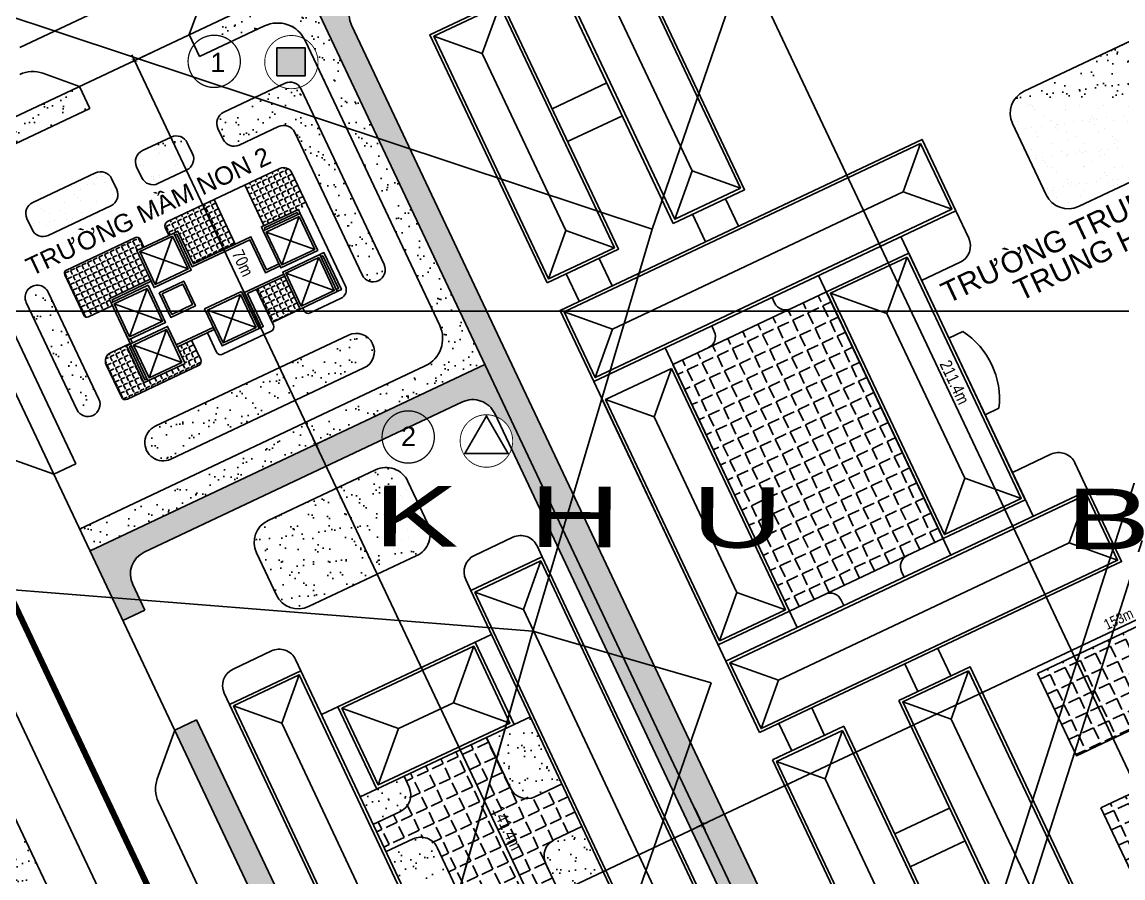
# Model space of a CAD drawing. Extents: x 597165 to 598689, y 1181586 to 1183364.
# Drawn here: x 597781.3 to 597962.8, y 1182460.9 to 1182602 of the extents above; entities that cross this region are included whole.
import ezdxf
from ezdxf.enums import TextEntityAlignment as Align

# ---------------------------------------------------------------- set-up
doc = ezdxf.new("R2010")
doc.units = 0
doc.header["$MEASUREMENT"] = 0
doc.linetypes.add('CENTER', pattern=[2, 1.25, -0.25, 0.25, -0.25])
doc.linetypes.add('DASHED', pattern=[0.75, 0.5, -0.25])
doc.layers.get('0').update_dxf_attribs({"linetype": 'CONTINUOUS'})
doc.layers.get('DEFPOINTS').update_dxf_attribs({"color": 8, "linetype": 'CONTINUOUS'})
for name, color, linetype in [('DIM-T', 7, 'CONTINUOUS'), ('DTEXT', 7, 'CONTINUOUS'), ('HA-CAY-XANH-KO', 3, 'CONTINUOUS'), ('HA-SAN', 41, 'CONTINUOUS'), ('KYHIEU', 1, 'CONTINUOUS'), ('NEN-HT', 8, 'CONTINUOUS'), ('NET-02', 2, 'CONTINUOUS'), ('NET-03', 3, 'CONTINUOUS'), ('NET-04', 4, 'CONTINUOUS'), ('NET-LE-CO', 3, 'CONTINUOUS'), ('NET-LENGOAI', 4, 'CONTINUOUS'), ('NET-LETRONG', 5, 'CONTINUOUS'), ('NET-RANH-DAT', 7, 'CONTINUOUS'), ('NET-TIM', 2, 'CENTER')]:
    doc.layers.add(name, color=color, linetype=linetype)
doc.styles.add('VHEL-C-R', font='VHELVCN.TTF')
doc.styles.add('VHEL-R', font='VHELVEN.TTF')
doc.dimstyles.new('TL1000', dxfattribs={"dimscale": 0, "dimtxt": 2, "dimasz": 0.7, "dimexe": 1, "dimexo": 1, "dimgap": 0.5, "dimtad": 1, "dimdec": 1, "dimzin": 12, "dimtxsty": 'VHEL-C-R', "dimblk1": 'ARCHTICK', "dimblk2": 'ARCHTICK', "dimsah": 1, "dimcen": -0.09, "dimdle": 1, "dimclrd": 256, "dimclre": 256, "dimclrt": 256, "dimazin": 3, "dimtfac": 0.005, "dimtdec": 1, "dimtix": 1, "dimtmove": 0, "dimatfit": 3, "dimtolj": 1, "dimtzin": 0})
pattern_1 = [(25.2825, (597826.2125, 1182564.6069), (0.440428, -0.93247), [0.75, -0.28125]), (295.2825, (597826.2125, 1182564.6069), (-0.93247, -0.440428), [0.75, -0.28125])]
pattern_2 = [(37.26582263, (0, 0), (-0.11023521, 3.854130278), [0, -3.04, 0, -3.4, 0, -3.25]), (7.26582263, (0, 0), (3.562592942, 5.629778284), [0, -1.64, 0, -2.74, 0, -1.05]), (327.26582263, (-2.46, 0.01), (6.228277961, -0.014137947), [0, -1, 0, -3.6, 0, -4.7]), (317.26582263, (-2.46, 0.01), (6.019377384, 1.73076346), [0, -0.5, 0, -2.36, 0, -2.7])]
pattern_3 = [(242.5483, (597971.2955, 1182505.2794), (1.745706, -3.437875), [0, -3.04, 0, -3.4, 0, -3.25]), (212.5483, (597971.2955, 1182505.2794), (-0.816966, -6.61204), [0, -1.64, 0, -2.74, 0, -1.05]), (172.5483, (597973.524, 1182506.321), (-5.637727, -2.6472), [0, -1, 0, -3.6, 0, -4.7]), (162.5483, (597973.524, 1182506.321), (-4.70362, -4.13575), [0, -0.5, 0, -2.36, 0, -2.7])]

# ---------------------------------------------------------------- blocks, each defined once
blk = doc.blocks.new('_ARCHTICK')
at = {"color": 0, "linetype": 'BYBLOCK', "const_width": 0.15}
blk.add_lwpolyline([(-0.5, -0.5), (0.5, 0.5)], dxfattribs=at)
blk = doc.blocks.new('*D1101')
at = {"linetype": 'BYBLOCK'}
for p, q in [((597892.19, 1182472.37), (597893.9, 1182468.75)), ((597827.46, 1182438.48), (597894.37, 1182470.08)), ((597827.08, 1182441.62), (597828.79, 1182438))]:
    blk.add_line(p, q, dxfattribs=at)
at = {"layer": 'DEFPOINTS', "color": 0, "linetype": 'BYBLOCK'}
for p in [(597891.76, 1182473.27), (597893.47, 1182469.66), (597826.66, 1182442.52)]:
    blk.add_point(p, dxfattribs=at)
at = {"linetype": 'BYBLOCK', "xscale": 0.7, "yscale": 0.7, "zscale": 0.7}
for p, rotation in [((597893.47, 1182469.66), 25.28251725433237), ((597828.36, 1182438.91), 205.2825172543324)]:
    blk.add_blockref('_ARCHTICK', p, dxfattribs=dict(at, rotation=rotation))
at = {"linetype": 'BYBLOCK', "insert": (597860.33, 1182455.52), "char_height": 1.75, "attachment_point": 5, "rotation": 25.2825, "style": 'VHEL-C-R'}
blk.add_mtext('\\A1;72m', dxfattribs=at)
blk = doc.blocks.new('*D1100')
at = {"linetype": 'BYBLOCK'}
for p, q in [((598030.53, 1182537.71), (598032.24, 1182534.1)), ((597892.56, 1182469.23), (598032.72, 1182535.43)), ((597892.19, 1182472.37), (597893.9, 1182468.75))]:
    blk.add_line(p, q, dxfattribs=at)
at = {"layer": 'DEFPOINTS', "color": 0, "linetype": 'BYBLOCK'}
for p in [(598030.1, 1182538.62), (598031.81, 1182535), (597891.76, 1182473.27)]:
    blk.add_point(p, dxfattribs=at)
at = {"linetype": 'BYBLOCK', "xscale": 0.7, "yscale": 0.7, "zscale": 0.7}
for p, rotation in [((598031.81, 1182535), 25.28251725433237), ((597893.47, 1182469.66), 205.2825172543324)]:
    blk.add_blockref('_ARCHTICK', p, dxfattribs=dict(at, rotation=rotation))
at = {"linetype": 'BYBLOCK', "insert": (597962.05, 1182503.59), "char_height": 1.75, "attachment_point": 5, "rotation": 25.2825, "style": 'VHEL-C-R'}
blk.add_mtext('\\A1;153m', dxfattribs=at)
blk = doc.blocks.new('*D1099')
at = {"linetype": 'BYBLOCK'}
for p, q in [((597891.24, 1182638.84), (597887.62, 1182637.14)), ((597888.1, 1182638.47), (597979.24, 1182445.49)), ((597981.53, 1182447.68), (597977.91, 1182445.97))]:
    blk.add_line(p, q, dxfattribs=at)
at = {"layer": 'DEFPOINTS', "color": 0, "linetype": 'BYBLOCK'}
for p in [(597892.14, 1182639.27), (597982.43, 1182448.1), (597978.82, 1182446.4)]:
    blk.add_point(p, dxfattribs=at)
at = {"linetype": 'BYBLOCK', "xscale": 0.7, "yscale": 0.7, "zscale": 0.7}
for p, rotation in [((597888.52, 1182637.56), 115.2825175156824), ((597978.82, 1182446.4), 295.2825175156824)]:
    blk.add_blockref('_ARCHTICK', p, dxfattribs=dict(at, rotation=rotation))
at = {"linetype": 'BYBLOCK', "insert": (597935.03, 1182542.62), "char_height": 2, "attachment_point": 5, "rotation": 295.2825, "style": 'VHEL-C-R'}
blk.add_mtext('\\A1;211.4m', dxfattribs=at)
blk = doc.blocks.new('*D1098')
at = {"linetype": 'BYBLOCK'}
for p, q in [((597802.57, 1182596.96), (597798.95, 1182595.26)), ((597799.43, 1182596.59), (597830.18, 1182531.48)), ((597832.46, 1182533.67), (597828.85, 1182531.96))]:
    blk.add_line(p, q, dxfattribs=at)
at = {"layer": 'DEFPOINTS', "color": 0, "linetype": 'BYBLOCK'}
for p in [(597803.47, 1182597.39), (597833.37, 1182534.1), (597829.75, 1182532.39)]:
    blk.add_point(p, dxfattribs=at)
at = {"linetype": 'BYBLOCK', "xscale": 0.7, "yscale": 0.7, "zscale": 0.7}
for p, rotation in [((597799.86, 1182595.68), 115.2825172547005), ((597829.75, 1182532.39), 295.2825172547005)]:
    blk.add_blockref('_ARCHTICK', p, dxfattribs=dict(at, rotation=rotation))
at = {"linetype": 'BYBLOCK', "insert": (597817.68, 1182562.27), "char_height": 2, "attachment_point": 5, "rotation": 295.2825, "style": 'VHEL-C-R'}
blk.add_mtext('\\A1;70m', dxfattribs=at)
blk = doc.blocks.new('*D1097')
at = {"linetype": 'BYBLOCK'}
for p, q in [((597829.32, 1182533.29), (597890.58, 1182403.61)), ((597892.86, 1182405.8), (597889.25, 1182404.09))]:
    blk.add_line(p, q, dxfattribs=at)
at = {"layer": 'DEFPOINTS', "color": 0, "linetype": 'BYBLOCK'}
for p in [(597833.37, 1182534.1), (597893.77, 1182406.22), (597890.15, 1182404.52)]:
    blk.add_point(p, dxfattribs=at)
at = {"linetype": 'BYBLOCK', "xscale": 0.7, "yscale": 0.7, "zscale": 0.7}
for p, rotation in [((597829.75, 1182532.39), 115.2825172547005), ((597890.15, 1182404.52), 295.2825172547005)]:
    blk.add_blockref('_ARCHTICK', p, dxfattribs=dict(at, rotation=rotation))
at = {"linetype": 'BYBLOCK', "insert": (597861.31, 1182469.09), "char_height": 2, "attachment_point": 5, "rotation": 295.2825, "style": 'VHEL-C-R'}
blk.add_mtext('\\A1;141.4m', dxfattribs=at)

msp = doc.modelspace()

# ---------------------------------------------------------------- hatches: boundary and pattern name
at = {"layer": 'HA-CAY-XANH-KO'}
h = msp.add_hatch(dxfattribs=at)
h.set_pattern_fill('AR-SAND', color=256, scale=2, angle=359.765823, style=0)
h.set_pattern_definition(pattern_3)
edge = h.paths.add_edge_path()
edge.add_line((598011.7828, 1182466.3894), (598013.4912, 1182462.7726))
edge.add_line((598013.4912, 1182462.7726), (598037.2823, 1182474.0097))
edge.add_line((598037.2823, 1182474.0097), (598041.7985, 1182481.1451))
edge.add_line((598041.7985, 1182481.1451), (598041.7727, 1182507.7329))
edge.add_line((598041.7727, 1182507.7329), (598041.768, 1182513.9225))
edge.add_line((598041.768, 1182513.9225), (597966.0698, 1182674.1899))
edge.add_line((597966.0698, 1182674.1899), (597918.7677, 1182651.848))
edge.add_line((597918.7677, 1182651.848), (597921.3302, 1182646.4227))
edge.add_line((597921.3302, 1182646.4227), (597959.5901, 1182664.4938))
edge.add_arc((597961.2985, 1182660.877), 4, 25.282517, 115.282517, ccw=False)
edge.add_line((597964.9153, 1182662.5853), (597967.1045, 1182657.9504))
edge.add_arc((597967.727, 1182653.6655), 4.3298, -47.701248, 98.266283, ccw=False)
edge.add_line((597970.641, 1182650.463), (598035.3858, 1182513.3861))
edge.add_arc((598031.7689, 1182511.6778), 4, 0.05553, 25.282517, ccw=False)
edge.add_line((598035.7689, 1182511.6817), (598035.7993, 1182480.2713))
edge.add_arc((598031.7994, 1182480.2674), 4, -64.717482, 0.05553, ccw=False)
edge.add_line((598033.5077, 1182476.6506), (598011.7828, 1182466.3894))
edge = h.paths.add_edge_path()
edge.add_line((597995.4069, 1182454.2309), (597993.6986, 1182457.8478))
edge.add_line((597993.6986, 1182457.8478), (597923.5439, 1182424.712))
edge.add_arc((597921.8355, 1182428.3288), 4, 205.282517, 295.282518, ccw=False)
edge.add_line((597918.2187, 1182426.6205), (597835.6129, 1182601.5126))
edge.add_arc((597839.2297, 1182603.2209), 4, 115.282517, 205.282517, ccw=False)
edge.add_line((597837.5214, 1182606.8377), (597885.1617, 1182629.3394))
edge.add_line((597885.1617, 1182629.3394), (597882.5992, 1182634.7647))
edge.add_line((597882.5992, 1182634.7647), (597827.7252, 1182608.8464))
edge.add_line((597827.7252, 1182608.8464), (597918.0185, 1182417.6785))
edge.add_line((597918.0185, 1182417.6785), (597995.4069, 1182454.2309))
h = msp.add_hatch(dxfattribs=at)
h.set_pattern_fill('AR-SAND', color=256, scale=2, angle=359.765823, style=0)
h.set_pattern_definition(pattern_3)
h.paths.add_polyline_path([(597773.83, 1182554.3668), (597778.2537, 1182554.3668), (597770.0825, 1182571.6669, -0.41421356), (597772.4681, 1182578.3234), (597792.5054, 1182587.7875), (597790.7971, 1182591.4043), (597767.1429, 1182580.2319), (597764.7573, 1182573.5754)])
h.paths.add_polyline_path([(597849.0335, 1182554.3668), (597853.4573, 1182554.3668), (597827.7252, 1182608.8464), (597808.8813, 1182599.9459), (597809.6677, 1182598.2811, -0.42129542), (597815.8107, 1182598.7951), (597821.2956, 1182601.3858, -0.3964256), (597827.8132, 1182599.2723, -0.32450288), (597830.0249, 1182594.6117)])
h.paths.add_polyline_path([(597792.5176, 1182514.8016), (597857.6209, 1182545.5515), (597853.4573, 1182554.3668), (597849.0335, 1182554.3668), (597850.1604, 1182551.9811, -0.41421356), (597847.7747, 1182545.3246), (597790.8093, 1182518.4184)])
h = msp.add_hatch(dxfattribs=at)
h.set_pattern_fill('AR-SAND', color=256, scale=2, angle=359.765823, style=0)
h.set_pattern_definition(pattern_2)
h.paths.add_polyline_path([(597978.6093, 1182582.5587, 0.41421356), (597980.5178, 1182587.8839), (597974.9658, 1182599.6386, 0.41421356), (597969.6406, 1182601.5471), (597946.4766, 1182590.6062, 0.41421356), (597944.5681, 1182585.281), (597950.1201, 1182573.5263, 0.41421356), (597955.4453, 1182571.6177)])
h.paths.add_polyline_path([(597970.3932, 1182539.9703, 0.41421356), (597968.4847, 1182534.6451), (597974.0367, 1182522.8903, 0.41421356), (597979.3619, 1182520.9818), (598002.5259, 1182531.9227, 0.41421356), (598004.4344, 1182537.2479), (597998.8824, 1182549.0027, 0.41421356), (597993.5572, 1182550.9112)])
h = msp.add_hatch(dxfattribs=at)
h.set_pattern_fill('AR-SAND', color=256, scale=2, angle=359.765823, style=0)
h.set_pattern_definition(pattern_2)
h.paths.add_polyline_path([(597795.9681, 1182571.728, 0.41421356), (597796.9223, 1182574.3906), (597796.0682, 1182576.199, 0.41421356), (597793.4056, 1182577.1533), (597783.0684, 1182572.2708, 0.41421356), (597782.1142, 1182569.6082), (597782.9683, 1182567.7998, 0.41421356), (597785.6309, 1182566.8455)])
h.paths.add_polyline_path([(597801.1577, 1182580.8148, 0.41421356), (597800.2034, 1182578.1522), (597801.0576, 1182576.3438, 0.41421356), (597803.7202, 1182575.3895), (597808.4565, 1182577.6266, 0.41421356), (597809.4108, 1182580.2892), (597808.5566, 1182582.0976, 0.41421356), (597805.894, 1182583.0519)])
h.paths.add_polyline_path([(597837.3746, 1182560.3192, 0.41421356), (597840.0372, 1182559.3649, 0.41421356), (597840.9914, 1182562.0275), (597827.3248, 1182590.9623, 0.0442704), (597827.1462, 1182591.2673, -0.2016229), (597823.7488, 1182591.4851), (597814.5567, 1182587.1435, 0.41421356), (597813.6025, 1182584.4809), (597814.4566, 1182582.6725, 0.41421356), (597817.1192, 1182581.7182), (597823.6079, 1182584.783, -0.41421356), (597826.2705, 1182583.8287)])
h.paths.add_polyline_path([(597827.1462, 1182591.2673, 0.36328152), (597824.6622, 1182591.9166), (597823.7488, 1182591.4851, 0.2016229)])
h = msp.add_hatch(dxfattribs=at)
h.set_pattern_fill('AR-SAND', color=256, scale=2, angle=359.765823, style=0)
h.set_pattern_definition(pattern_2)
h.paths.add_polyline_path([(597785.6307, 1182557.4801, 1), (597782.0138, 1182555.7718), (597790.3555, 1182538.1109, 0.99998817), (597793.9724, 1182539.8192)])
h = msp.add_hatch(dxfattribs=at)
h.set_pattern_fill('AR-SAND', color=256, scale=2, angle=359.765823, style=0)
h.set_pattern_definition(pattern_2)
h.paths.add_polyline_path([(597837.665, 1182544.9732, 0.00000193), (597837.665, 1182544.9732, 0.99998954), (597835.1025, 1182550.3985), (597803.2808, 1182535.3683, -0.00000313), (597803.2808, 1182535.3684, 0.80056523), (597804.562, 1182529.6557, 0.11076548), (597805.8433, 1182529.9431)])
h = msp.add_hatch(dxfattribs=at)
h.set_pattern_fill('AR-SAND', color=256, scale=2, angle=359.765823, style=0)
h.set_pattern_definition(pattern_2)
edge = h.paths.add_edge_path()
edge.add_line((597881.5877, 1182400.4713), (597879.8794, 1182404.0882))
edge.add_line((597879.8794, 1182404.0882), (597858.4405, 1182393.9621))
edge.add_arc((597856.7322, 1182397.5789), 4, 205.282517, 295.282518, ccw=False)
edge.add_line((597853.1154, 1182395.8706), (597810.0928, 1182486.9575))
edge.add_line((597810.0928, 1182486.9575), (597806.4759, 1182485.2492))
edge.add_line((597806.4759, 1182485.2492), (597850.7798, 1182391.4496))
edge.add_line((597850.7798, 1182391.4496), (597857.4362, 1182389.064))
edge.add_line((597857.4362, 1182389.064), (597881.5877, 1182400.4713))
edge = h.paths.add_edge_path()
edge.add_line((597897.9636, 1182412.6298), (597899.672, 1182409.0129))
edge.add_line((597899.672, 1182409.0129), (597918.0185, 1182417.6785))
edge.add_line((597918.0185, 1182417.6785), (597857.6209, 1182545.5515))
edge.add_line((597857.6209, 1182545.5515), (597792.5176, 1182514.8016))
edge.add_line((597792.5176, 1182514.8016), (597797.9343, 1182503.3335))
edge.add_line((597797.9343, 1182503.3335), (597801.5511, 1182505.0418))
edge.add_line((597801.5511, 1182505.0418), (597799.5511, 1182509.2762))
edge.add_arc((597803.168, 1182510.9845), 4, 115.282517, 205.282517, ccw=False)
edge.add_line((597801.4596, 1182514.6014), (597853.904, 1182539.3721))
edge.add_arc((597855.6123, 1182535.7553), 4, 25.282517, 115.282517, ccw=False)
edge.add_line((597859.2292, 1182537.4636), (597859.471, 1182536.9517))
edge.add_arc((597857.8556, 1182532.9344), 4.3298, -17.529977, 68.095011, ccw=False)
edge.add_line((597861.9844, 1182531.6303), (597912.7934, 1182424.058))
edge.add_arc((597909.1766, 1182422.3497), 4, -64.717482, 25.282517, ccw=False)
edge.add_line((597910.8849, 1182418.7328), (597897.9636, 1182412.6298))
h = msp.add_hatch(dxfattribs=at)
h.set_pattern_fill('AR-SAND', color=256, scale=2, angle=359.765823, style=0)
h.set_pattern_definition(pattern_3)
h.paths.add_polyline_path([(597718.0248, 1182508.6139), (597747.8638, 1182522.7076, -0.41421356), (597753.189, 1182520.7991), (597761.9392, 1182502.2733, 0.41421356), (597763.2705, 1182501.7961), (597765.0789, 1182502.6503), (597746.5966, 1182541.7809), (597710.4281, 1182524.6976)])
h.paths.add_polyline_path([(597752.7122, 1182435.1741), (597784.3597, 1182450.122), (597786.7453, 1182456.7785), (597770.6483, 1182490.8589), (597768.8399, 1182490.0047, 0.41417781), (597768.3627, 1182488.6735, 0.00003052), (597768.3627, 1182488.6734), (597777.6851, 1182468.9362, -0.41421356), (597775.7766, 1182463.611), (597745.9376, 1182449.5173)])
h.paths.add_polyline_path([(597769.1172, 1182451.8938, -1), (597760.9173, 1182451.9273, -1)], flags=16)
h.paths.add_polyline_path([(597764.2422, 1182449.0039), (597767.7954, 1182450.6822), (597765.8976, 1182454.7001), (597762.3444, 1182453.0219)], flags=8)
h = msp.add_hatch(dxfattribs=at)
h.set_pattern_fill('AR-SAND', color=256, scale=2, angle=359.765823, style=0)
h.set_pattern_definition(pattern_2)
h.paths.add_polyline_path([(597846.2875, 1182513.9738, 0.4145212), (597848.1998, 1182519.3008), (597844.9059, 1182526.2746, 0.41421356), (597839.5807, 1182528.1831), (597821.8581, 1182519.8123, 0.41421356), (597819.9496, 1182514.4872), (597823.2348, 1182507.5319, 0.41390599), (597828.5561, 1182505.6216)])
h = msp.add_hatch(dxfattribs=at)
h.set_pattern_fill('AR-SAND', color=256, scale=2, angle=359.765823, style=0)
h.set_pattern_definition([(37.26582263, (154.4307, 279.414), (-0.11023521, 3.854130278), [0, -3.04, 0, -3.4, 0, -3.25]), (7.26582263, (154.4307, 279.414), (3.562592942, 5.629778284), [0, -1.64, 0, -2.74, 0, -1.05]), (327.26582263, (151.9707, 279.424), (6.228277961, -0.014137947), [0, -1, 0, -3.6, 0, -4.7]), (317.26582263, (151.9707, 279.424), (6.019377384, 1.73076346), [0, -0.5, 0, -2.36, 0, -2.7])])
h.paths.add_polyline_path([(597845.1011, 1182475.8443), (597844.3065, 1182477.6694), (597837.0374, 1182474.2477), (597839.166, 1182469.7232), (597843.6697, 1182471.8504, 0.42078578), (597845.0718, 1182475.9047, -0.00559674)])
h.paths.add_polyline_path([(597865.0855, 1182487.4503), (597857.8896, 1182484.0631), (597861.8386, 1182475.6738, 0.41421356), (597865.8325, 1182474.2424), (597870.3056, 1182476.3552)])
h.paths.add_polyline_path([(597873.6, 1182469.353), (597869.082, 1182467.219, 0.41079748), (597867.6358, 1182463.2569), (597870.5988, 1182456.8877), (597877.8573, 1182460.3044)])
h.paths.add_polyline_path([(597849.7621, 1182465.8805, 0.41421356), (597845.7682, 1182467.3118), (597841.2947, 1182465.1989), (597849.8092, 1182447.1018), (597857.027, 1182450.4993)])
at = {"layer": 'HA-SAN', "ltscale": 0.5}
h = msp.add_hatch(dxfattribs=at)
h.set_pattern_fill('ANGLE,_O', color=256, scale=3.75, angle=25.282518)
h.set_pattern_definition(pattern_1)
h.paths.add_polyline_path([(597827.1647, 1182554.6885), (597822.5354, 1182552.502), (597819.9729, 1182557.9272), (597824.6022, 1182560.1138)])
h.paths.add_polyline_path([(597823.7822, 1182577.8778, -0.41421356), (597825.7792, 1182577.1621), (597828.3044, 1182571.8158), (597826.8619, 1182571.1345), (597821.175, 1182568.4484), (597818.0092, 1182575.151)])
h = msp.add_hatch(dxfattribs=at)
h.set_pattern_fill('ANGLE,_O', color=256, scale=3.75, angle=25.282518)
h.set_pattern_definition(pattern_1)
h.paths.add_polyline_path([(597809.55, 1182562.1282), (597806.9875, 1182567.5535), (597806.3094, 1182567.2332), (597805.5338, 1182566.8669), (597804.9305, 1182568.1442, -0.41421356), (597805.2883, 1182569.1427), (597812.9633, 1182572.7677), (597816.4494, 1182565.387)])
h = msp.add_hatch(dxfattribs=at)
h.set_pattern_fill('ANGLE,_O', color=256, scale=3.75, angle=25.282518)
h.set_pattern_definition([(25.2825, (597815.8899, 1182553.0957), (0.44043, -0.93247), [0.75, -0.28125]), (295.2825, (597815.8899, 1182553.0957), (-0.93247, -0.44043), [0.75, -0.28125])])
h.paths.add_polyline_path([(597795.6665, 1182556.4002), (597795.9868, 1182555.722), (597796.2052, 1182555.2597), (597792.2742, 1182553.403, -0.41958292), (597791.4708, 1182553.6992, 0.00457435), (597791.4754, 1182553.6892), (597788.3475, 1182560.3116, -0.41421356), (597788.6338, 1182561.1104), (597799.9964, 1182566.4773, -0.41958292), (597800.7998, 1182566.181, 0.00457435), (597800.7952, 1182566.191), (597801.3985, 1182564.9137), (597800.2059, 1182564.3504), (597802.4481, 1182559.6033)])
h = msp.add_hatch(dxfattribs=at)
h.set_pattern_fill('ANGLE,_O', color=256, scale=10, angle=-90.234177)
h.set_pattern_definition([(295.2825, (597846.2558, 1182581.321), (2.486585, 1.174475), [2, -0.75]), (25.2825, (597846.2558, 1182581.321), (-1.174475, 2.486585), [2, -0.75])])
h.paths.add_polyline_path([(597913.8984, 1182557.5238), (597888.5805, 1182545.5655), (597907.7992, 1182504.8759), (597933.1171, 1182516.8342)])
h = msp.add_hatch(dxfattribs=at)
h.set_pattern_fill('ANGLE,_O', color=256, scale=3.75, angle=25.282518)
h.set_pattern_definition(pattern_1)
h.paths.add_polyline_path([(597795.1865, 1182545.4811, -0.28902898), (597795.3804, 1182547.0698, -0.11179993), (597795.9022, 1182547.478), (597799.155, 1182549.0144), (597799.1899, 1182548.9404), (597798.5118, 1182548.6201), (597801.3946, 1182542.5167), (597802.0727, 1182542.837), (597808.1762, 1182545.7198), (597806.8949, 1182548.4324), (597809.2633, 1182549.5511), (597810.7663, 1182546.369, -0.28902898), (597810.6693, 1182545.5746, -0.11179993), (597810.4084, 1182545.3705), (597798.6838, 1182539.8327, -0.41421356), (597797.6853, 1182540.1905)])
h = msp.add_hatch(dxfattribs=at)
h.set_pattern_fill('ANGLE,_O', color=256, scale=10, angle=-90.234177)
h.set_pattern_definition([(205.0483, (597819.315, 1182593.8716), (1.164303, -2.491365), [2, -0.75]), (295.0483, (597819.315, 1182593.8716), (2.491365, 1.164303), [2, -0.75])])
h.paths.add_polyline_path([(597977.7017, 1182491.7162), (597971.2955, 1182505.2794), (597948.6902, 1182494.6023), (597955.0964, 1182481.0391)])
h.paths.add_polyline_path([(597959.1569, 1182472.4422), (597965.5632, 1182458.879), (597988.1685, 1182469.556), (597981.7623, 1182483.1192)])
h = msp.add_hatch(dxfattribs=at)
h.set_pattern_fill('ANGLE,_O', color=256, scale=10, angle=-90.234177)
h.set_pattern_definition([(115.2825, (597908.4633, 1182421.8455), (-2.486585, -1.174475), [2, -0.75]), (205.2825, (597908.4633, 1182421.8455), (1.174475, -2.486585), [2, -0.75])])
h.paths.add_polyline_path([(597857.0225, 1182450.5088), (597849.7621, 1182465.8805), (597848.0616, 1182467.4233), (597845.7682, 1182467.3118), (597841.2947, 1182465.1989), (597839.166, 1182469.7232), (597843.6808, 1182471.8557), (597845.2126, 1182473.5509), (597845.1106, 1182475.8241), (597844.2537, 1182477.6445), (597857.8831, 1182484.0484), (597861.8438, 1182475.6627), (597863.5391, 1182474.1309), (597865.8325, 1182474.2424), (597870.3088, 1182476.3484), (597873.6, 1182469.353), (597869.0709, 1182467.2138), (597867.5391, 1182465.5186), (597867.6249, 1182463.2809), (597870.5988, 1182456.8877)])
at = {"layer": 'KYHIEU'}
msp.add_hatch(color=256, dxfattribs=at).paths.add_polyline_path([(597823.3349, 1182593.1482), (597827.9779, 1182593.1482), (597827.9779, 1182597.7913), (597823.3349, 1182597.7913)])

# ---------------------------------------------------------------- linework, layer by layer
at = {"layer": 'DTEXT', "const_width": 0.2101}
for points in [[(597808.6827, 1182595.5574, 1), (597817.2974, 1182595.5222, 1)], [(597840.6573, 1182533.6131, 1), (597849.2719, 1182533.5779, 1)]]:
    msp.add_lwpolyline(points, format="xyb", close=True, dxfattribs=at)
at = {"layer": 'KYHIEU', "color": 4}
for points, const_width in [([(597828.3031, 1182591.8743, 175.83234199), (597828.2219, 1182591.8161, 0.00568724)], 0.144), ([(597860.415, 1182529.442, 175.83234199), (597860.3349, 1182529.3847, 0.00568724)], 0.1419)]:
    msp.add_lwpolyline(points, format="xyb", close=True, dxfattribs=dict(at, const_width=const_width))
at = {"layer": 'KYHIEU'}
msp.add_lwpolyline([(597823.3349, 1182593.1482), (597827.9779, 1182593.1482), (597827.9779, 1182597.7913), (597823.3349, 1182597.7913)], close=True, dxfattribs=at)
at = {"layer": 'KYHIEU', "const_width": 0.2839}
msp.add_lwpolyline([(597854.2946, 1182530.8656), (597861.4308, 1182530.8656), (597857.8627, 1182537.0458)], close=True, dxfattribs=at)
at = {"layer": 'NEN-HT', "linetype": 'CONTINUOUS'}
for p, q in [((597885.17, 1182567.84), (597920.91, 1182671.77)), ((597744.07, 1182614.66), (597885.17, 1182567.84)), ((597885.17, 1182567.84), (597865.5, 1182501.58)), ((597973.56, 1182553.96), (597939.96, 1182448.93)), ((597944.12, 1182447.97), (597965.94, 1182516.55)), ((597865.5, 1182501.58), (597717.7, 1182513.3)), ((597865.5, 1182501.58), (597851.89, 1182453.66)), ((597865.5, 1182501.58), (597894.91, 1182493.06)), ((597894.91, 1182493.06), (597877.67, 1182443.51))]:
    msp.add_line(p, q, dxfattribs=at)
msp.add_lwpolyline([(597865.5, 1182501.58), (597851.89, 1182453.66), (597838.03, 1182453.21), (597836.12, 1182452)], dxfattribs=at)
at = {"layer": 'NET-02', "ltscale": 0.5}
for p, q in [((597824.1405, 1182561.9693), (597827.0032, 1182569.9571)), ((597821.578, 1182567.3946), (597829.5657, 1182564.5318)), ((597827.3436, 1182555.1877), (597830.2064, 1182563.1755)), ((597824.7811, 1182560.613), (597832.7689, 1182557.7502))]:
    msp.add_line(p, q, dxfattribs=at)
at = {"layer": 'NET-02'}
for p, q in [((597803.2677, 1182558.7462), (597806.1304, 1182566.734)), ((597926.1804, 1182566.6427), (597947.9616, 1182520.5278)), ((597800.7052, 1182564.1715), (597808.6929, 1182561.3087)), ((597912.6172, 1182560.2364), (597934.3984, 1182514.1216)), ((597799.0486, 1182550.1178), (597801.9113, 1182558.1056)), ((597814.4585, 1182549.1018), (597817.3213, 1182557.0896)), ((597796.4861, 1182555.5431), (597804.4738, 1182552.6803)), ((597811.8961, 1182554.5271), (597819.8838, 1182551.6643)), ((597802.2517, 1182543.3362), (597805.1145, 1182551.324)), ((597799.6892, 1182548.7615), (597807.6769, 1182545.8987)), ((597887.2992, 1182548.2781), (597909.0804, 1182502.1633)), ((597888.5805, 1182545.5655), (597907.7992, 1182504.8759)), ((597875.5445, 1182542.7261), (597897.3256, 1182496.6112)), ((597896.0444, 1182499.3239), (597876.8257, 1182540.0134)), ((597907.7992, 1182504.8759), (597896.0444, 1182499.3239)), ((597830.6624, 1182487.8256), (597858.7105, 1182501.0282)), ((597837.0686, 1182474.2624), (597865.1168, 1182487.465))]:
    msp.add_line(p, q, dxfattribs=at)
for points in [[(597888.6539, 1182568.8248), (597869.3237, 1182609.7504), (597881.0785, 1182615.3024), (597900.4086, 1182574.3769)], [(597867.857, 1182559.0019), (597848.5268, 1182599.9275), (597860.2816, 1182605.4795), (597879.6117, 1182564.554)], [(597875.5445, 1182542.7261), (597935.2225, 1182570.9135), (597929.6704, 1182582.6683), (597869.9924, 1182554.4808)], [(597913.8984, 1182557.5238), (597927.4616, 1182563.93), (597946.6803, 1182523.2404), (597933.1171, 1182516.8342)], [(597902.8777, 1182484.8564), (597962.5558, 1182513.0439), (597957.0037, 1182524.7986), (597897.3256, 1182496.6112)], [(597867.0486, 1182513.814), (597895.9979, 1182452.2837), (597884.2431, 1182446.7316), (597855.2939, 1182508.2619)], [(597827.2457, 1182495.0593), (597856.195, 1182433.529), (597844.4402, 1182427.9769), (597815.491, 1182489.5072)], [(597925.81, 1182490.1583), (597945.1402, 1182449.2327), (597956.8949, 1182454.7848), (597937.5648, 1182495.7103)], [(597905.0131, 1182480.3354), (597924.3433, 1182439.4098), (597936.098, 1182444.9619), (597916.7679, 1182485.8875)]]:
    msp.add_lwpolyline(points, close=True, dxfattribs=at)
at = {"layer": 'NET-02', "ltscale": 0.5}
for points in [[(597827.1822, 1182570.4563), (597826.8619, 1182571.1345), (597820.7584, 1182568.2517), (597821.0787, 1182567.5735)], [(597806.3094, 1182567.2332), (597806.9875, 1182567.5535), (597809.55, 1182562.1282), (597819.0443, 1182566.6126), (597821.6067, 1182561.1873), (597823.6412, 1182562.1482)], [(597833.2681, 1182557.5713), (597833.9463, 1182557.8916), (597831.0634, 1182563.995), (597830.3853, 1182563.6747)], [(597824.6022, 1182560.1138), (597818.4987, 1182557.231), (597821.0612, 1182551.8057), (597820.3831, 1182551.4854)], [(597795.9868, 1182555.722), (597795.6665, 1182556.4002), (597802.4481, 1182559.6033)], [(597812.9984, 1182551.3152), (597806.8949, 1182548.4324)], [(597802.0727, 1182542.837), (597801.3946, 1182542.5167), (597798.5118, 1182548.6201), (597799.1899, 1182548.9404)], [(597800.7915, 1182545.5496), (597798.8696, 1182549.6186)]]:
    msp.add_lwpolyline(points, dxfattribs=at)
for points in [[(597827.1822, 1182570.4563), (597830.065, 1182564.3529), (597823.9615, 1182561.4701), (597821.0787, 1182567.5735)], [(597806.3094, 1182567.2332), (597809.1922, 1182561.1298), (597803.0887, 1182558.247), (597800.2059, 1182564.3504)], [(597830.3853, 1182563.6747), (597833.2681, 1182557.5713), (597827.1647, 1182554.6885), (597824.2818, 1182560.7919)], [(597802.0903, 1182558.6048), (597804.9731, 1182552.5014), (597798.8696, 1182549.6186), (597795.9868, 1182555.722)], [(597804.4075, 1182557.2109), (597806.0091, 1182553.8201), (597809.3999, 1182555.4217), (597807.7983, 1182558.8125)], [(597817.5003, 1182557.5888), (597820.3831, 1182551.4854), (597814.2796, 1182548.6026), (597811.3968, 1182554.706)], [(597808.1762, 1182545.7198), (597805.2934, 1182551.8232), (597799.1899, 1182548.9404), (597802.0727, 1182542.837)]]:
    msp.add_lwpolyline(points, close=True, dxfattribs=at)
at = {"layer": 'NET-02'}
for points in [[(597862.4041, 1182486.1838), (597855.9979, 1182499.747)], [(597833.375, 1182489.1068), (597839.7813, 1182475.5436)]]:
    msp.add_lwpolyline(points, dxfattribs=at)
at = {"layer": 'NET-03'}
for p, q in [((597877.9771, 1182606.649), (597891.7552, 1182577.4782)), ((597860.043, 1182604.8139), (597857.1802, 1182596.8261)), ((597849.1925, 1182599.6889), (597857.1802, 1182596.8261)), ((597857.1802, 1182596.8261), (597870.9583, 1182567.6553)), ((597868.6654, 1182587.7294), (597877.7076, 1182592.0002)), ((597871.2279, 1182582.3041), (597880.27, 1182586.5749)), ((597929.4319, 1182582.0026), (597926.5691, 1182574.0148)), ((597888.8924, 1182569.4904), (597891.7552, 1182577.4782)), ((597899.743, 1182574.6154), (597891.7552, 1182577.4782)), ((597878.6458, 1182551.3795), (597926.5691, 1182574.0148)), ((597897.2439, 1182572.8821), (597899.3793, 1182568.361)), ((597934.5569, 1182571.1521), (597926.5691, 1182574.0148)), ((597891.8186, 1182570.3196), (597893.954, 1182565.7985)), ((597868.0771, 1182559.6588), (597870.9399, 1182567.6466)), ((597878.9276, 1182564.7838), (597870.9399, 1182567.6466)), ((597876.4285, 1182563.0505), (597878.5639, 1182558.5294)), ((597927.2231, 1182563.2644), (597923.8831, 1182553.9453)), ((597871.0032, 1182560.488), (597873.1387, 1182555.9669)), ((597914.5641, 1182557.2852), (597923.8831, 1182553.9453)), ((597870.658, 1182554.2423), (597878.6458, 1182551.3795)), ((597923.8831, 1182553.9453), (597936.6956, 1182526.8189)), ((597875.783, 1182543.3917), (597878.6458, 1182551.3795)), ((597888.3419, 1182544.8999), (597885.4791, 1182536.9121)), ((597877.4913, 1182539.7749), (597885.4791, 1182536.9121)), ((597899.1457, 1182507.9773), (597885.4791, 1182536.9121)), ((597933.3557, 1182517.4999), (597936.6956, 1182526.8189)), ((597946.0147, 1182523.479), (597936.6956, 1182526.8189)), ((597956.7651, 1182524.133), (597953.9023, 1182516.1452)), ((597953.9023, 1182516.1452), (597905.9791, 1182493.5099)), ((597961.8901, 1182513.2824), (597953.9023, 1182516.1452)), ((597866.8101, 1182513.1483), (597863.9473, 1182505.1606)), ((597855.9595, 1182508.0233), (597863.9473, 1182505.1606)), ((597896.283, 1182499.9895), (597899.1457, 1182507.9773)), ((597907.1335, 1182505.1145), (597899.1457, 1182507.9773)), ((597887.3445, 1182455.385), (597863.9473, 1182505.1606)), ((597855.7593, 1182499.0813), (597852.4194, 1182489.7623)), ((597934.4, 1182494.2155), (597932.2646, 1182498.7366)), ((597897.9913, 1182496.3727), (597905.9791, 1182493.5099)), ((597827.0072, 1182494.3936), (597824.1444, 1182486.4059)), ((597928.9748, 1182491.6531), (597926.8393, 1182496.1741)), ((597937.3262, 1182495.0447), (597934.4634, 1182487.0569)), ((597903.1163, 1182485.5221), (597905.9791, 1182493.5099)), ((597816.1566, 1182489.2687), (597824.1444, 1182486.4059)), ((597852.4194, 1182489.7623), (597843.3597, 1182485.5284)), ((597861.7385, 1182486.4223), (597852.4194, 1182489.7623)), ((597926.4757, 1182489.9197), (597934.4634, 1182487.0569)), ((597834.0407, 1182488.8683), (597843.3597, 1182485.5284)), ((597913.6031, 1182484.3927), (597911.4677, 1182488.9137)), ((597847.5416, 1182436.6303), (597824.1444, 1182486.4059)), ((597840.0198, 1182476.2093), (597843.3597, 1182485.5284)), ((597908.1779, 1182481.8302), (597906.0424, 1182486.3512)), ((597948.2415, 1182457.8861), (597934.4634, 1182487.0569)), ((597916.5293, 1182485.2218), (597913.6665, 1182477.234)), ((597905.6788, 1182480.0968), (597913.6665, 1182477.234)), ((597927.4446, 1182448.0632), (597913.6665, 1182477.234)), ((597845.1011, 1182475.8443), (597845.1106, 1182475.8241)), ((597925.1517, 1182468.1373), (597934.1938, 1182472.4081)), ((597927.7142, 1182462.712), (597936.7563, 1182466.9829))]:
    msp.add_line(p, q, dxfattribs=at)
for points in [[(597899.743, 1182574.6154), (597880.8399, 1182614.6368), (597869.9894, 1182609.5118), (597888.8924, 1182569.4904)], [(597899.743, 1182574.6154), (597880.8399, 1182614.6368), (597869.9894, 1182609.5118), (597888.8924, 1182569.4904)], [(597878.9461, 1182564.7925), (597860.043, 1182604.8139), (597849.1925, 1182599.6889), (597868.0955, 1182559.6676)], [(597878.9461, 1182564.7925), (597860.043, 1182604.8139), (597849.1925, 1182599.6889), (597868.0955, 1182559.6676)], [(597929.4319, 1182582.0026), (597934.5569, 1182571.1521), (597875.783, 1182543.3917), (597870.658, 1182554.2423)], [(597927.2231, 1182563.2644), (597946.0147, 1182523.479), (597933.3557, 1182517.4999), (597914.5641, 1182557.2852)], [(597927.2231, 1182563.2644), (597946.0147, 1182523.479), (597933.3557, 1182517.4999), (597914.5641, 1182557.2852)], [(597888.3419, 1182544.8999), (597907.1335, 1182505.1145), (597896.283, 1182499.9895), (597877.4913, 1182539.7749)], [(597888.3419, 1182544.8999), (597907.1335, 1182505.1145), (597896.283, 1182499.9895), (597877.4913, 1182539.7749)], [(597956.7651, 1182524.133), (597961.8901, 1182513.2824), (597903.1163, 1182485.5221), (597897.9913, 1182496.3727)], [(597956.7651, 1182524.133), (597961.8901, 1182513.2824), (597903.1163, 1182485.5221), (597897.9913, 1182496.3727)], [(597855.9595, 1182508.0233), (597884.4817, 1182447.3973), (597895.3323, 1182452.5222), (597866.8101, 1182513.1483)], [(597855.9595, 1182508.0233), (597884.4817, 1182447.3973), (597895.3323, 1182452.5222), (597866.8101, 1182513.1483)], [(597834.0407, 1182488.8683), (597840.0198, 1182476.2093), (597861.7385, 1182486.4223), (597855.7593, 1182499.0813)], [(597834.0407, 1182488.8683), (597840.0198, 1182476.2093), (597861.7385, 1182486.4223), (597855.7593, 1182499.0813)], [(597816.1566, 1182489.2687), (597844.6788, 1182428.6426), (597855.5294, 1182433.7676), (597827.0072, 1182494.3936)], [(597816.1566, 1182489.2687), (597844.6788, 1182428.6426), (597855.5294, 1182433.7676), (597827.0072, 1182494.3936)], [(597937.3262, 1182495.0447), (597956.2293, 1182455.0233), (597945.3787, 1182449.8984), (597926.4757, 1182489.9197)], [(597937.3262, 1182495.0447), (597956.2293, 1182455.0233), (597945.3787, 1182449.8984), (597926.4757, 1182489.9197)], [(597916.5293, 1182485.2218), (597935.4324, 1182445.2005), (597924.5818, 1182440.0755), (597905.6788, 1182480.0968)], [(597916.5293, 1182485.2218), (597935.4324, 1182445.2005), (597924.5818, 1182440.0755), (597905.6788, 1182480.0968)]]:
    msp.add_lwpolyline(points, close=True, dxfattribs=at)
at = {"layer": 'NET-03', "ltscale": 0.5}
for points in [[(597826.8431, 1182570.2962), (597826.6829, 1182570.6353), (597821.2577, 1182568.0728), (597821.4178, 1182567.7337)], [(597806.4695, 1182566.8941), (597806.8086, 1182567.0543), (597809.3711, 1182561.629), (597818.8653, 1182566.1134), (597821.4278, 1182560.6881), (597823.8014, 1182561.8092)], [(597833.1079, 1182557.9104), (597833.447, 1182558.0705), (597830.8845, 1182563.4958), (597830.5454, 1182563.3357)], [(597824.442, 1182560.4528), (597817.9995, 1182557.4099), (597820.562, 1182551.9846), (597820.2229, 1182551.8245)], [(597796.3259, 1182555.8822), (597796.1658, 1182556.2212), (597802.6083, 1182559.2642)], [(597812.8382, 1182551.6543), (597806.7348, 1182548.7715)], [(597799.529, 1182549.1006), (597799.2087, 1182549.7787)], [(597801.9126, 1182543.176), (597801.5735, 1182543.0159), (597799.011, 1182548.4412), (597799.3501, 1182548.6013)]]:
    msp.add_lwpolyline(points, dxfattribs=at)
for points in [[(597827.0032, 1182569.9571), (597829.5657, 1182564.5318), (597824.1405, 1182561.9693), (597821.578, 1182567.3946)], [(597806.1304, 1182566.734), (597808.6929, 1182561.3087), (597803.2677, 1182558.7462), (597800.7052, 1182564.1715)], [(597830.2064, 1182563.1755), (597832.7689, 1182557.7502), (597827.3436, 1182555.1877), (597824.7811, 1182560.613)], [(597801.9113, 1182558.1056), (597804.4738, 1182552.6803), (597799.0486, 1182550.1178), (597796.4861, 1182555.5431)], [(597803.9083, 1182557.3899), (597805.8302, 1182553.3209), (597809.8991, 1182555.2428), (597807.9772, 1182559.3117)], [(597817.3213, 1182557.0896), (597819.8838, 1182551.6643), (597814.4585, 1182549.1018), (597811.8961, 1182554.5271)], [(597807.6769, 1182545.8987), (597805.1145, 1182551.324), (597799.6892, 1182548.7615), (597802.2517, 1182543.3362)]]:
    msp.add_lwpolyline(points, close=True, dxfattribs=at)
at = {"layer": 'NET-04'}
msp.add_line((597253.7231, 1182554.3668), (598599.5681, 1182554.3668), dxfattribs=at)
at = {"layer": 'NET-LE-CO'}
for p, q in [((597918.2187, 1182426.6205), (597835.6129, 1182601.5126)), ((597946.4766, 1182590.6062), (597969.6406, 1182601.5471)), ((597808.8813, 1182599.9459), (597810.5897, 1182596.3291)), ((597810.5897, 1182596.3291), (597821.2956, 1182601.3858)), ((597850.1604, 1182551.9811), (597827.9521, 1182599.0001)), ((597790.7971, 1182591.4043), (597792.5054, 1182587.7875)), ((597814.5567, 1182587.1435), (597824.6622, 1182591.9166)), ((597840.9914, 1182562.0275), (597827.3248, 1182590.9623)), ((597772.4681, 1182578.3234), (597792.5054, 1182587.7875)), ((597950.1201, 1182573.5263), (597944.5681, 1182585.281)), ((597814.4566, 1182582.6725), (597813.6025, 1182584.4809)), ((597817.1192, 1182581.7182), (597823.6079, 1182584.783)), ((597837.3746, 1182560.3192), (597826.2705, 1182583.8287)), ((597801.1577, 1182580.8148), (597805.894, 1182583.0519)), ((597809.4108, 1182580.2892), (597808.5566, 1182582.0976)), ((597955.4453, 1182571.6177), (597978.6093, 1182582.5587)), ((597801.0576, 1182576.3438), (597800.2034, 1182578.1522)), ((597805.2883, 1182569.1427), (597823.7822, 1182577.8778)), ((597783.0684, 1182572.2708), (597793.4056, 1182577.1533)), ((597796.9223, 1182574.3906), (597796.0682, 1182576.199)), ((597803.7202, 1182575.3895), (597808.4565, 1182577.6266)), ((597834.612, 1182558.4614), (597825.7792, 1182577.1621)), ((597821.175, 1182568.4484), (597818.0092, 1182575.151)), ((597816.4494, 1182565.387), (597812.9633, 1182572.7677)), ((597790.1553, 1182529.1689), (597770.0825, 1182571.6669)), ((597785.6309, 1182566.8455), (597795.9681, 1182571.728)), ((597935.2225, 1182570.9135), (597937.3579, 1182566.3924)), ((597782.9683, 1182567.7998), (597782.1142, 1182569.6082)), ((597805.5338, 1182566.8669), (597804.9305, 1182568.1442)), ((597799.9964, 1182566.4773), (597788.6338, 1182561.1104)), ((597801.3985, 1182564.9137), (597800.7952, 1182566.191)), ((597929.597, 1182559.409), (597935.9265, 1182562.3985)), ((597791.4754, 1182553.6892), (597788.3475, 1182560.3116)), ((597819.9729, 1182557.9272), (597822.7571, 1182552.0325)), ((597840.0372, 1182559.3649), (597840.0372, 1182559.3649)), ((597793.9724, 1182539.8192), (597785.6307, 1182557.4801)), ((597828.8014, 1182554.058), (597833.8963, 1182556.4644)), ((597888.5805, 1182545.5655), (597913.8984, 1182557.5238)), ((597905.3585, 1182555.702), (597904.9314, 1182556.6062)), ((597790.3555, 1182538.1109), (597782.0139, 1182555.7718)), ((597796.2052, 1182555.2597), (597792.2742, 1182553.403)), ((597827.1647, 1182554.6885), (597822.5354, 1182552.502)), ((597827.5812, 1182554.8852), (597827.8029, 1182554.4158)), ((597811.8578, 1182550.7765), (597813.3608, 1182547.5944)), ((597814.3592, 1182547.2366), (597822.3992, 1182551.0341)), ((597895.4121, 1182551.0041), (597894.985, 1182551.9083)), ((597934.0814, 1182549.9147), (597936.3615, 1182550.9917)), ((597795.9022, 1182547.478), (597799.155, 1182549.0144)), ((597803.2808, 1182535.3683), (597835.1025, 1182550.3985)), ((597809.2633, 1182549.5511), (597810.7663, 1182546.369)), ((597790.8093, 1182518.4184), (597847.7747, 1182545.3246)), ((597795.1865, 1182545.4811), (597797.6853, 1182540.1905)), ((597810.4084, 1182545.3705), (597798.6838, 1182539.8327)), ((597805.8433, 1182529.9431), (597837.665, 1182544.9732)), ((597801.4596, 1182514.6014), (597853.904, 1182539.3721)), ((597940.0605, 1182537.2557), (597942.3407, 1182538.3327)), ((597912.7934, 1182424.058), (597859.2292, 1182537.4636)), ((597944.5449, 1182527.7615), (597950.8744, 1182530.7511)), ((597790.1553, 1182529.1689), (597786.5385, 1182527.4605)), ((597954.8683, 1182529.3197), (597957.0037, 1182524.7986)), ((597821.8581, 1182519.8123), (597839.5807, 1182528.1831)), ((597844.9059, 1182526.2746), (597848.1998, 1182519.3008)), ((597855.8896, 1182514.073), (597862.2191, 1182517.0626)), ((597933.1171, 1182516.8342), (597907.7992, 1182504.8759)), ((597819.9496, 1182514.4872), (597823.2348, 1182507.5319)), ((597867.0486, 1182513.814), (597866.2129, 1182515.6312)), ((597846.2875, 1182513.9738), (597828.5561, 1182505.6216)), ((597926.2855, 1182511.3956), (597926.7126, 1182510.4914)), ((597801.5511, 1182505.0418), (597799.5511, 1182509.2762)), ((597855.2939, 1182508.2619), (597854.4582, 1182510.0791)), ((597916.3391, 1182506.6977), (597916.7662, 1182505.7935)), ((597797.9343, 1182503.3335), (597801.5511, 1182505.0418)), ((597816.0867, 1182495.3183), (597822.4162, 1182498.3079)), ((597827.2457, 1182495.0593), (597826.41, 1182496.8765)), ((597815.491, 1182489.5072), (597814.6553, 1182491.3244)), ((597806.4759, 1182485.2492), (597810.0928, 1182486.9575)), ((597853.1154, 1182395.8706), (597810.0928, 1182486.9575)), ((597857.8831, 1182484.0484), (597861.8386, 1182475.6738)), ((597844.3023, 1182477.679), (597845.1011, 1182475.8443)), ((597865.8325, 1182474.2424), (597870.3535, 1182476.3778)), ((597839.1487, 1182469.715), (597843.6697, 1182471.8504)), ((597869.082, 1182467.219), (597873.603, 1182469.3545)), ((597841.2471, 1182465.1764), (597845.7682, 1182467.3118)), ((597849.7621, 1182465.8805), (597857.0225, 1182450.5088)), ((597867.6249, 1182463.2809), (597867.6506, 1182463.2252)), ((597867.6506, 1182463.2252), (597870.6032, 1182456.8781))]:
    msp.add_line(p, q, dxfattribs=at)
for points in [[(597948.6902, 1182494.6023), (597955.0964, 1182481.0391), (597977.7017, 1182491.7162), (597971.2955, 1182505.2794)], [(597959.1569, 1182472.4422), (597965.5632, 1182458.879), (597988.1685, 1182469.556), (597981.7623, 1182483.1192)]]:
    msp.add_lwpolyline(points, close=True, dxfattribs=at)
for centre, radius, start, end in [((597839.2297, 1182603.2209), 4, 115.282517, 205.282517), ((597823.431, 1182596.8647), 5, 25.282517, 115.282517), ((597825.5164, 1182590.1081), 2, 25.282517, 115.282517), ((597948.1849, 1182586.9894), 4, 115.282517, 205.282517), ((597815.4109, 1182585.3351), 2, 115.282517, 205.282517), ((597824.462, 1182582.9745), 2, 25.282517, 115.282517), ((597806.7482, 1182581.2435), 2, 25.282517, 115.282517), ((597816.265, 1182583.5266), 2, 205.282517, 295.282517), ((597802.0119, 1182579.0064), 2, 115.282517, 205.282517), ((597807.6023, 1182579.435), 2, 295.282517, 25.282517), ((597824.4229, 1182576.5215), 1.5, 25.282517, 115.282517), ((597794.2597, 1182575.3449), 2, 25.282517, 115.282517), ((597802.866, 1182577.198), 2, 205.282517, 295.282517), ((597795.1139, 1182573.5364), 2, 295.282517, 25.282517), ((597953.737, 1182575.2346), 4, 205.282517, 295.282517), ((597783.9226, 1182570.4624), 2, 115.282517, 205.282517), ((597805.6086, 1182568.4645), 0.75, 115.282517, 205.282517), ((597784.7768, 1182568.6539), 2, 205.282517, 295.282517), ((597800.2527, 1182565.9347), 0.6, 25.282517, 115.282517), ((597934.6453, 1182565.1112), 3, 295.282517, 25.282517), ((597839.183, 1182561.1733), 2, 295.282517, 25.282517), ((597788.89, 1182560.5679), 0.6, 115.282517, 205.282517), ((597839.183, 1182561.1733), 2, 205.282517, 295.282517), ((597783.8223, 1182556.6259), 2, 25.282517, 205.283234), ((597833.2557, 1182557.8207), 1.5, 295.282517, 25.282517), ((597828.4811, 1182554.7361), 0.75, 205.282517, 295.282517), ((597907.1669, 1182556.5562), 2, 205.282517, 295.282517), ((597792.018, 1182553.9455), 0.6, 205.282517, 295.282517), ((597822.0789, 1182551.7122), 0.75, 295.282517, 25.282517), ((597836.3837, 1182547.6859), 3, 295.282517, 115.282517), ((597845.6393, 1182549.8456), 5, 295.282517, 25.282517), ((597893.6037, 1182550.15), 2, 295.282517, 25.282517), ((597929.1787, 1182539.8575), 13.25, 353.391725, 57.173309), ((597796.5428, 1182546.1217), 1.5, 115.282517, 205.282517), ((597814.0389, 1182547.9147), 0.75, 205.282517, 295.282517), ((597810.0881, 1182546.0487), 0.75, 295.282517, 25.282517), ((597792.1639, 1182538.9651), 2, 205.282517, 25.282517), ((597798.3635, 1182540.5108), 0.75, 205.282517, 295.282517), ((597855.6123, 1182535.7553), 4, 25.282517, 115.282517), ((597804.562, 1182532.6557), 3, 115.2818, 295.283049), ((597952.1556, 1182528.0384), 3, 25.282517, 115.282517), ((597841.289, 1182524.5663), 4, 25.282517, 115.282517), ((597823.5665, 1182516.1955), 4, 115.282517, 205.282517), ((597844.583, 1182517.5924), 4, 295.222343, 25.282517), ((597863.5003, 1182514.3499), 3, 25.282517, 115.282517), ((597803.168, 1182510.9845), 4, 115.282517, 205.282517), ((597857.1708, 1182511.3603), 3, 115.282517, 205.282517), ((597928.0939, 1182512.2498), 2, 115.282517, 205.282517), ((597826.8516, 1182509.2402), 4, 205.282517, 295.222343), ((597914.5307, 1182505.8435), 2, 25.282517, 115.282517), ((597823.6974, 1182495.5952), 3, 25.282517, 115.282517), ((597817.3679, 1182492.6057), 3, 115.282517, 205.282517), ((597842.3885, 1182474.5631), 3, 295.282517, 25.282517), ((597864.5512, 1182476.955), 3, 205.282517, 295.282517), ((597847.0495, 1182464.5992), 3, 25.282517, 115.282517), ((597870.3632, 1182464.5064), 3, 115.282517, 205.282517)]:
    msp.add_arc(centre, radius, start, end, dxfattribs=at)
at = {"layer": 'NET-LENGOAI', "ltscale": 20}
for p, q in [((597808.8813, 1182599.9459), (597811.0454, 1182605.9841)), ((597790.7971, 1182591.4043), (597784.7589, 1182593.5683)), ((597744.8396, 1182563.0618), (597794.8082, 1182457.2689)), ((597786.5385, 1182527.4605), (597778.5034, 1182530.3403)), ((597806.4759, 1182485.2492), (597803.5962, 1182477.2141)), ((597843.9982, 1182388.2465), (597803.782, 1182473.3918))]:
    msp.add_line(p, q, dxfattribs=at)
for centre, start, end in [((597783.072, 1182588.8615), 70.282517, 115.282517), ((597808.303, 1182475.5272), 160.282517, 205.282517)]:
    msp.add_arc(centre, 5, start, end, dxfattribs=at)
at = {"layer": 'NET-LETRONG'}
for p, q in [((597767.1429, 1182580.2319), (598037.1034, 1182707.7408)), ((598037.1034, 1182707.7408), (597767.1429, 1182580.2319)), ((597918.0185, 1182417.6785), (597827.7252, 1182608.8464)), ((597850.7798, 1182391.4496), (597764.7573, 1182573.5754)), ((597786.7453, 1182456.7785), (597737.6309, 1182560.7629)), ((597792.5176, 1182514.8016), (597857.6209, 1182545.5515))]:
    msp.add_line(p, q, dxfattribs=at)
at = {"layer": 'NET-RANH-DAT', "linetype": 'DASHED', "ltscale": 20, "const_width": 1, "flags": 128}
for points in [[(597667.9131, 1182743.4907), (597951.0816, 1182143.98)], [(597667.9131, 1182743.4907), (597951.0773, 1182143.9787)], [(597667.9131, 1182743.4907), (597951.0773, 1182143.9787)]]:
    msp.add_lwpolyline(points, dxfattribs=at)
at = {"layer": 'NET-RANH-DAT', "color": 1, "linetype": 'DASHED', "ltscale": 20, "const_width": 1, "flags": 128}
msp.add_lwpolyline([(597667.9131, 1182743.4907), (597951.0773, 1182143.9787)], dxfattribs=at)
at = {"layer": 'NET-TIM', "ltscale": 10}
for p, q in [((597674.7464, 1182729.0233), (597957.482, 1182130.4189)), ((597744.7879, 1182580.7324), (597973.1016, 1182688.5706))]:
    msp.add_line(p, q, dxfattribs=at)

# ---------------------------------------------------------------- texts
at = {"layer": 'DTEXT', "style": 'VHEL-R'}
for s, p in [('1', (597812.334, 1182593.757)), ('2', (597843.7706, 1182532.0972))]:
    msp.add_text(s, height=3.2, dxfattribs=at).set_placement(p)
for s, p in [('TRÖÔØNG TRUNG HOÏC CÔ SÔÛ', (597965.9995, 1182570.712)), (' TRUNG HOÏC PHOÅ THOÂNG', (597972.6393, 1182568.5777))]:
    msp.add_text(s, height=3.5, rotation=25.282517, dxfattribs=at).set_placement(p, align=Align.CENTER)
msp.add_text('TRÖÔØNG MAÀM NON 2', height=3, rotation=25.282517, dxfattribs=at).set_placement((597782.8755, 1182560.0744))
at = {"layer": 'DTEXT', "style": 'VHEL-R', "width": 1.5}
msp.add_text('K  H  U        B', height=10, rotation=359.765823, dxfattribs=at).set_placement((597903.2759, 1182515.3128), align=Align.CENTER)

# ---------------------------------------------------------------- dimensions: what is measured, and where the dimension line sits
at = {"layer": 'DIM-T'}
dim = msp.add_aligned_dim(p1=(597892.1412, 1182639.2716), p2=(597982.4345, 1182448.1037), distance=-4, dimstyle='TL1000', override={"dimscale": 1, "dimpost": 'm'}, dxfattribs=at)
dim.commit()
dim.dimension.update_dxf_attribs({"geometry": '*D1099', "text_midpoint": (597935.0273, 1182542.62)})
dim = msp.add_linear_dim(base=(597829.7517, 1182532.3881), p1=(597803.4728, 1182597.3914), p2=(597833.3685, 1182534.0964), angle=295.282517, dimstyle='TL1000', override={"dimscale": 1, "dimpost": 'm'}, dxfattribs=at)
dim.commit()
dim.dimension.update_dxf_attribs({"geometry": '*D1098', "text_midpoint": (597817.6846, 1182562.2745), "dimtype": 161})
at = {"layer": 'DIM-T', "color": 1}
dim = msp.add_linear_dim(base=(598031.8126, 1182535), p1=(597891.7597, 1182473.2733), p2=(598030.1042, 1182538.6169), angle=25.282517, dimstyle='TL1000', override={"dimscale": 1, "dimtxt": 1.75, "dimasz": 0.7, "dimdsep": 46, "dimpost": 'm'}, dxfattribs=at)
dim.commit()
dim.dimension.update_dxf_attribs({"geometry": '*D1100', "text_midpoint": (597962.0451, 1182503.5884)})
at = {"layer": 'DIM-T'}
dim = msp.add_linear_dim(base=(597890.1492, 1182404.5151), p1=(597833.3685, 1182534.0964), p2=(597893.7661, 1182406.2235), angle=295.282517, dimstyle='TL1000', override={"dimscale": 1, "dimpost": 'm', "dimse1": 1}, dxfattribs=at)
dim.commit()
dim.dimension.update_dxf_attribs({"geometry": '*D1097', "text_midpoint": (597861.3068, 1182469.0922)})
at = {"layer": 'DIM-T', "color": 1}
dim = msp.add_aligned_dim(p1=(597826.6563, 1182442.5234), p2=(597891.7597, 1182473.2733), distance=-4, dimstyle='TL1000', override={"dimscale": 1, "dimtxt": 1.75, "dimasz": 0.7, "dimdsep": 46, "dimpost": 'm'}, dxfattribs=at)
dim.commit()
dim.dimension.update_dxf_attribs({"geometry": '*D1101', "text_midpoint": (597860.3291, 1182455.5248)})

doc.saveas('drawing.dxf')
